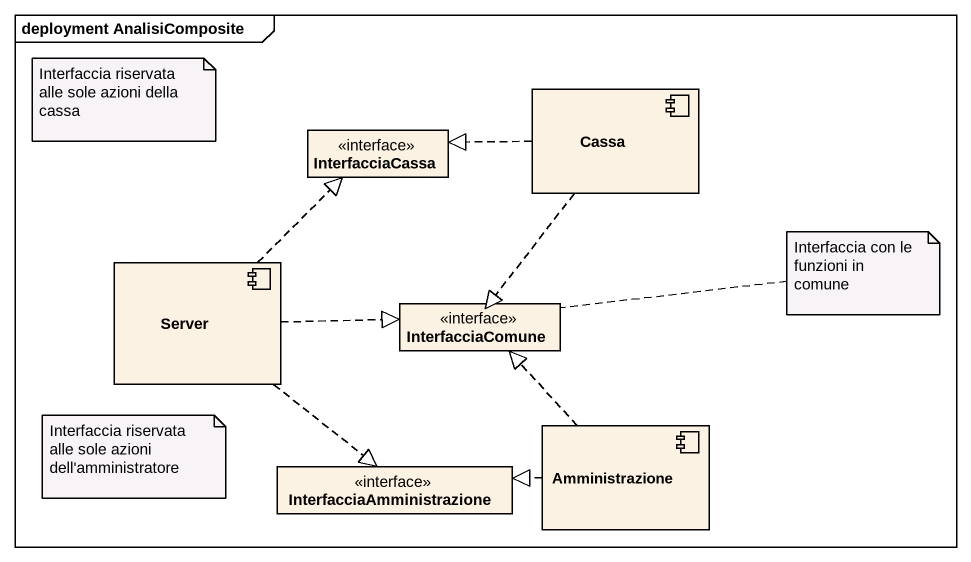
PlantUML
@startuml
mainframe deployment AnalisiComposite
allowmixing
hide circle
hide empty members
component Cassa
interface InterfacciaCassa
component Server
interface InterfacciaComune
component Amministrazione
interface InterfacciaAmministrazione
Cassa .left.|> InterfacciaCassa
Cassa ..|> InterfacciaComune
Server .up.|> InterfacciaCassa
Server .right.|> InterfacciaComune
Server ..|> InterfacciaAmministrazione
Amministrazione .up.|> InterfacciaComune
Amministrazione .left.|> InterfacciaAmministrazione
note as N1
  Interfaccia riservata alle sole azioni della cassa
end note
note right of InterfacciaComune : Interfaccia con le funzioni in comune
note as N3
  Interfaccia riservata alle sole azioni dell'amministratore
end note
@enduml
